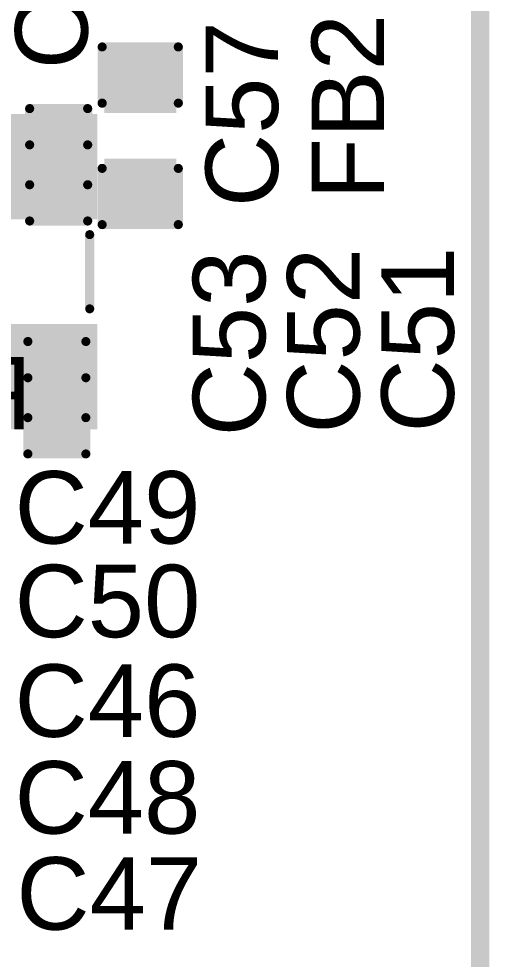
# Model space of a CAD drawing. Header units: inches. Extents: x 0 to 5376, y 0 to 5416.
# Drawn here: x 23.38 to 29.97, y 170.78 to 183.96 of the extents above; entities that cross this region are included whole.
import ezdxf

# ---------------------------------------------------------------- set-up
doc = ezdxf.new("R2010")
doc.units = ezdxf.units.IN
for name, color, linetype in [('Board Outline', 216, 'Continuous'), ('Bottom Layer', 5, 'Continuous'), ('Bottom Overlay', 54, 'Continuous'), ('Bottom Paste', 16, 'Continuous'), ('Bottom Solder', 6, 'Continuous'), ('Top Layer', 1, 'Continuous'), ('Top Overlay', 2, 'Continuous'), ('Top Paste', 8, 'Continuous'), ('Top Solder', 216, 'Continuous')]:
    doc.layers.add(name, color=color, linetype=linetype)
doc.styles.add('Arial', font='', dxfattribs={"height": 0.2})
doc.styles.get('Arial').set_extended_font_data('Arial')

msp = doc.modelspace()

# ---------------------------------------------------------------- hatches: boundary and pattern name
at = {"layer": 'Bottom Layer'}
for points in [[(21.569, 181.252), (21.569, 182.522), (24.379, 182.522), (24.379, 181.252)], [(21.569, 178.31), (21.569, 179.58), (24.379, 179.58), (24.379, 178.31)]]:
    msp.add_hatch(color=5, dxfattribs=at).paths.add_polyline_path(points)
at = {"layer": 'Bottom Paste'}
for points in [[(21.569, 181.252), (21.569, 182.522), (24.379, 182.522), (24.379, 181.252)], [(21.569, 178.31), (21.569, 179.58), (24.379, 179.58), (24.379, 178.31)]]:
    msp.add_hatch(color=16, dxfattribs=at).paths.add_polyline_path(points)
at = {"layer": 'Bottom Solder'}
for points in [[(21.468, 181.15), (21.468, 182.624), (24.481, 182.624), (24.481, 181.15)], [(21.468, 178.208), (21.468, 179.682), (24.481, 179.682), (24.481, 178.208)]]:
    msp.add_hatch(color=6, dxfattribs=at).paths.add_polyline_path(points)
at = {"layer": 'Top Layer'}
for points in [[(25.527, 182.702), (24.638, 182.702), (24.638, 183.464), (25.527, 183.464)], [(23.622, 182.613), (24.257, 182.613), (24.257, 182.156), (23.622, 182.156)], [(25.527, 181.178), (24.638, 181.178), (24.638, 181.94), (25.527, 181.94)], [(23.622, 181.673), (24.257, 181.673), (24.257, 181.216), (23.622, 181.216)], [(24.232, 178.892), (23.597, 178.892), (23.597, 179.349), (24.232, 179.349)], [(24.232, 177.952), (23.597, 177.952), (23.597, 178.409), (24.232, 178.409)]]:
    msp.add_hatch(color=1, dxfattribs=at).paths.add_polyline_path(points)
at = {"layer": 'Top Paste'}
for points in [[(25.527, 182.702), (24.638, 182.702), (24.638, 183.464), (25.527, 183.464)], [(23.622, 182.613), (24.257, 182.613), (24.257, 182.156), (23.622, 182.156)], [(25.527, 181.178), (24.638, 181.178), (24.638, 181.94), (25.527, 181.94)], [(23.622, 181.673), (24.257, 181.673), (24.257, 181.216), (23.622, 181.216)], [(24.232, 178.892), (23.597, 178.892), (23.597, 179.349), (24.232, 179.349)], [(24.232, 177.952), (23.597, 177.952), (23.597, 178.409), (24.232, 178.409)]]:
    msp.add_hatch(color=8, dxfattribs=at).paths.add_polyline_path(points)
at = {"layer": 'Top Solder'}
for points in [[(25.587, 182.642), (24.578, 182.642), (24.578, 183.524), (25.587, 183.524)], [(23.562, 182.673), (24.317, 182.673), (24.317, 182.096), (23.562, 182.096)], [(25.587, 181.118), (24.578, 181.118), (24.578, 182), (25.587, 182)], [(23.562, 181.733), (24.317, 181.733), (24.317, 181.156), (23.562, 181.156)], [(24.292, 178.832), (23.537, 178.832), (23.537, 179.409), (24.292, 179.409)], [(24.292, 177.892), (23.537, 177.892), (23.537, 178.469), (24.292, 178.469)]]:
    msp.add_hatch(color=216, dxfattribs=at).paths.add_polyline_path(points)

# ---------------------------------------------------------------- linework, layer by layer
at = {"layer": 'Board Outline', "const_width": 0.254}
msp.add_lwpolyline([(29.845, 159.131), (29.845, 209.131)], dxfattribs=at)
at = {"layer": 'Bottom Overlay', "const_width": 0.127}
msp.add_lwpolyline([(24.374, 179.896), (24.374, 180.936)], dxfattribs=at)
at = {"layer": 'Bottom Overlay', "const_width": 0.0635}
for points in [[(24.343, 180.936, 1), (24.406, 180.936, 1)], [(24.343, 179.896, 1), (24.406, 179.896, 1)]]:
    msp.add_lwpolyline(points, format="xyb", close=True, dxfattribs=at)
at = {"layer": 'Top Overlay', "const_width": 0.127}
for points in [[(24.549, 183.566), (25.616, 183.566)], [(24.549, 182.778), (24.549, 183.566)], [(25.616, 182.778), (25.616, 183.566)], [(23.533, 182.194), (23.533, 182.702)], [(23.533, 182.702), (24.346, 182.702)], [(24.346, 182.194), (24.346, 182.702)], [(24.549, 181.076), (24.549, 181.864)], [(25.616, 181.076), (25.616, 181.864)], [(23.533, 181.127), (23.533, 181.635)], [(24.346, 181.127), (24.346, 181.635)], [(23.533, 181.127), (24.346, 181.127)], [(24.549, 181.076), (25.616, 181.076)], [(23.508, 178.93), (23.508, 179.438)], [(23.508, 179.438), (24.321, 179.438)], [(24.321, 178.93), (24.321, 179.438)], [(23.508, 177.863), (23.508, 178.371)], [(24.321, 177.863), (24.321, 178.371)], [(23.508, 177.863), (24.321, 177.863)]]:
    msp.add_lwpolyline(points, dxfattribs=at)
at = {"layer": 'Top Overlay', "const_width": 0.0635}
for points in [[(24.517, 183.566, 1), (24.581, 183.566, 1)], [(24.517, 183.566, 1), (24.581, 183.566, 1)], [(25.584, 183.566, 1), (25.648, 183.566, 1)], [(25.584, 183.566, 1), (25.648, 183.566, 1)], [(24.517, 182.778, 1), (24.581, 182.778, 1)], [(25.584, 182.778, 1), (25.648, 182.778, 1)], [(23.501, 182.702, 1), (23.565, 182.702, 1)], [(23.501, 182.702, 1), (23.565, 182.702, 1)], [(24.314, 182.702, 1), (24.378, 182.702, 1)], [(24.314, 182.702, 1), (24.378, 182.702, 1)], [(23.501, 182.194, 1), (23.565, 182.194, 1)], [(24.314, 182.194, 1), (24.378, 182.194, 1)], [(24.517, 181.864, 1), (24.581, 181.864, 1)], [(25.584, 181.864, 1), (25.648, 181.864, 1)], [(23.501, 181.635, 1), (23.565, 181.635, 1)], [(24.314, 181.635, 1), (24.378, 181.635, 1)], [(23.501, 181.127, 1), (23.565, 181.127, 1)], [(23.501, 181.127, 1), (23.565, 181.127, 1)], [(24.314, 181.127, 1), (24.378, 181.127, 1)], [(24.314, 181.127, 1), (24.378, 181.127, 1)], [(24.517, 181.076, 1), (24.581, 181.076, 1)], [(24.517, 181.076, 1), (24.581, 181.076, 1)], [(25.584, 181.076, 1), (25.648, 181.076, 1)], [(25.584, 181.076, 1), (25.648, 181.076, 1)], [(23.476, 179.438, 1), (23.54, 179.438, 1)], [(23.476, 179.438, 1), (23.54, 179.438, 1)], [(24.289, 179.438, 1), (24.352, 179.438, 1)], [(24.289, 179.438, 1), (24.352, 179.438, 1)], [(23.476, 178.93, 1), (23.54, 178.93, 1)], [(24.289, 178.93, 1), (24.352, 178.93, 1)], [(23.476, 178.371, 1), (23.54, 178.371, 1)], [(24.289, 178.371, 1), (24.352, 178.371, 1)], [(23.476, 177.863, 1), (23.54, 177.863, 1)], [(23.476, 177.863, 1), (23.54, 177.863, 1)], [(24.289, 177.863, 1), (24.352, 177.863, 1)], [(24.289, 177.863, 1), (24.352, 177.863, 1)]]:
    msp.add_lwpolyline(points, format="xyb", close=True, dxfattribs=at)

# ---------------------------------------------------------------- texts
at = {"layer": 'Bottom Overlay', "style": 'Arial', "text_generation_flag": 2}
msp.add_text('R24', height=1.016, dxfattribs=at).set_placement((23.567, 178.206))
at = {"layer": 'Top Overlay', "style": 'Arial'}
for s, p in [('C56', (24.346, 183.253)), ('C57', (27.013, 181.322)), ('FB2', (28.499, 181.424)), ('C52', (28.156, 178.147)), ('C51', (29.477, 178.164)), ('C53', (26.835, 178.109))]:
    msp.add_text(s, height=1.016, rotation=90, dxfattribs=at).set_placement(p)
for s, p in [('C49', (23.322, 176.606)), ('C50', (23.322, 175.294)), ('C46', (23.322, 173.898)), ('C48', (23.322, 172.542)), ('C47', (23.347, 171.196))]:
    msp.add_text(s, height=1.016, dxfattribs=at).set_placement(p)

doc.saveas('drawing.dxf')
